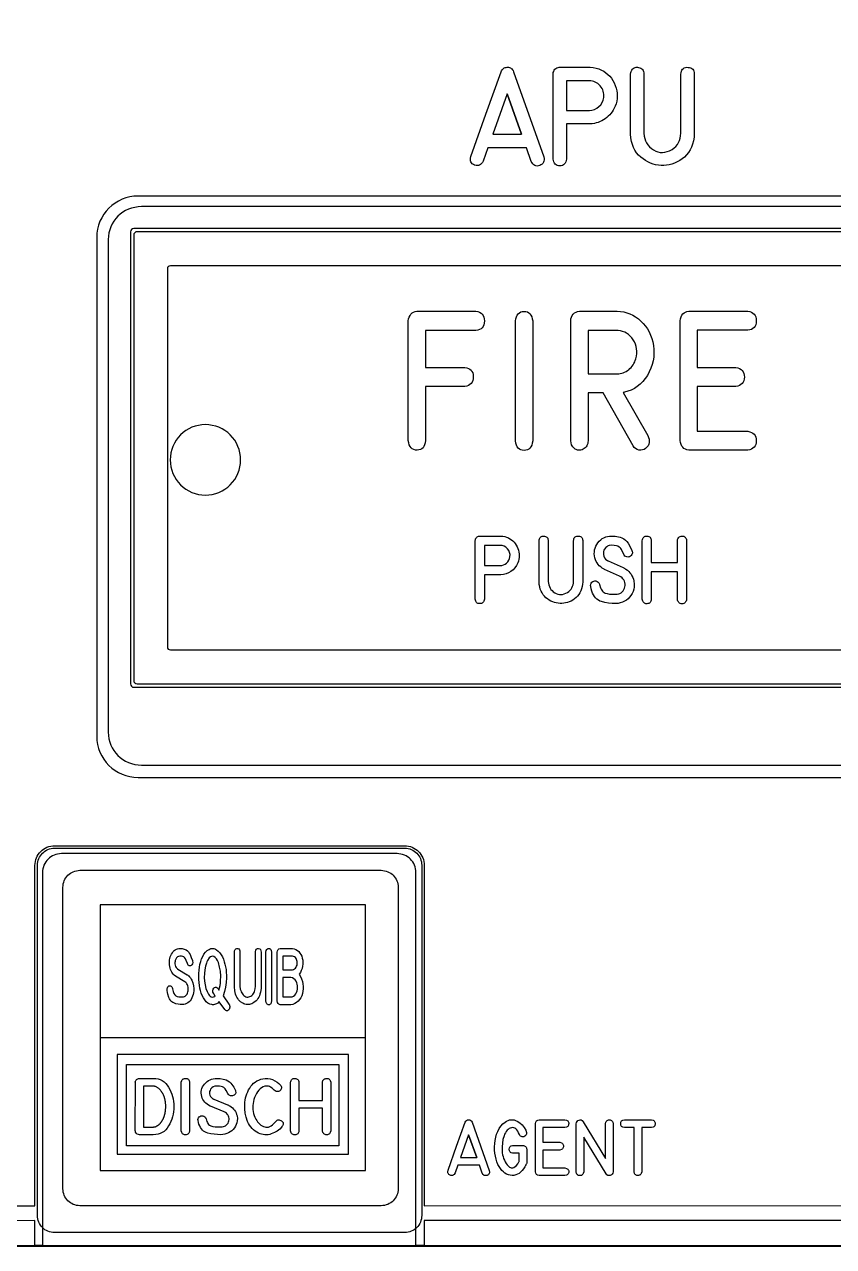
# Model space of a CAD drawing. Extents: x 361 to 684, y 82 to 686.
# Drawn here: x 490.2 to 539, y 574.2 to 647.8 of the extents above; entities that cross this region are included whole.
import ezdxf

# ---------------------------------------------------------------- set-up
doc = ezdxf.new("R2010")
doc.units = 0
for name, color, linetype in [('_BACKPANEL', 5, 'CONTINUOUS'), ('_ENGRAVING', 105, 'CONTINUOUS'), ('_LABELS', 30, 'CONTINUOUS'), ('_TOPLAYER', 1, 'CONTINUOUS')]:
    doc.layers.add(name, color=color, linetype=linetype)

msp = doc.modelspace()

# ---------------------------------------------------------------- linework, layer by layer
at = {"layer": '_BACKPANEL'}
for points in [[(683.837, 648.925), (683.837, 644.257), (683.837, 634.92), (683.837, 625.583), (683.837, 583.568), (683.837, 574.232), (361.5, 574.232), (361.5, 583.568), (361.5, 625.583), (361.5, 634.92), (361.5, 644.257), (361.5, 648.925)], [(498.837, 610.338), (498.852, 610.273), (498.891, 610.22), (498.95, 610.184), (499.021, 610.171), (548.154, 610.171), (548.225, 610.184), (548.284, 610.22), (548.323, 610.273), (548.337, 610.338), (548.337, 633.13), (548.323, 633.195), (548.284, 633.248), (548.225, 633.284), (548.154, 633.298), (499.021, 633.298), (498.95, 633.284), (498.891, 633.248), (498.852, 633.195), (498.837, 633.13)], [(492.04, 598.224), (513.135, 598.224), (513.241, 598.219), (513.343, 598.203), (513.441, 598.178), (513.536, 598.144), (513.626, 598.1), (513.71, 598.049), (513.789, 597.99), (513.862, 597.924), (513.928, 597.851), (513.988, 597.772), (514.039, 597.687), (514.082, 597.597), (514.116, 597.503), (514.142, 597.404), (514.157, 597.302), (514.162, 597.197), (514.162, 576.102), (514.157, 575.996), (514.142, 575.894), (514.116, 575.795), (514.082, 575.701), (514.039, 575.611), (513.988, 575.526), (513.928, 575.447), (513.862, 575.374), (513.789, 575.308), (513.71, 575.249), (513.626, 575.198), (513.536, 575.155), (513.441, 575.12), (513.343, 575.095), (513.241, 575.079), (513.135, 575.074), (492.04, 575.074), (491.934, 575.079), (491.832, 575.095), (491.734, 575.12), (491.639, 575.155), (491.549, 575.198), (491.465, 575.249), (491.386, 575.308), (491.313, 575.374), (491.246, 575.447), (491.187, 575.526), (491.136, 575.611), (491.093, 575.701), (491.059, 575.795), (491.033, 575.894), (491.018, 575.996), (491.012, 576.102), (491.012, 597.197), (491.018, 597.302), (491.033, 597.404), (491.059, 597.503), (491.093, 597.597), (491.136, 597.687), (491.187, 597.772), (491.246, 597.851), (491.313, 597.924), (491.386, 597.99), (491.465, 598.049), (491.549, 598.1), (491.639, 598.144), (491.734, 598.178), (491.832, 598.203), (491.934, 598.219)]]:
    msp.add_lwpolyline(points, close=True, dxfattribs=at)
at = {"layer": '_ENGRAVING'}
for points in [[(517.121, 639.887), (518.032, 642.442), (518.946, 644.997), (518.973, 645.058), (519.005, 645.112), (519.043, 645.158), (519.086, 645.195), (519.136, 645.224), (519.191, 645.245), (519.252, 645.258), (519.319, 645.263), (519.385, 645.26), (519.447, 645.248), (519.502, 645.227), (519.552, 645.198), (519.596, 645.16), (519.634, 645.114), (519.667, 645.06), (519.694, 644.997), (521.516, 639.873), (521.531, 639.775), (521.533, 639.687), (521.522, 639.607), (521.498, 639.537), (521.461, 639.475), (521.411, 639.423), (521.348, 639.379), (521.272, 639.345), (521.192, 639.323), (521.116, 639.316), (521.045, 639.324), (520.98, 639.347), (520.918, 639.385), (520.862, 639.438), (520.81, 639.506), (520.763, 639.589), (520.47, 640.418), (518.153, 640.418), (517.869, 639.609), (517.821, 639.525), (517.768, 639.457), (517.711, 639.404), (517.649, 639.367), (517.581, 639.344), (517.51, 639.338), (517.433, 639.346), (517.351, 639.37), (517.274, 639.406), (517.211, 639.449), (517.162, 639.502), (517.126, 639.562), (517.104, 639.631), (517.096, 639.708), (517.102, 639.794)], [(524.262, 645.263), (524.316, 645.263), (524.495, 645.243), (524.666, 645.208), (524.83, 645.159), (524.987, 645.095), (525.129, 645.019), (525.26, 644.932), (525.38, 644.833), (525.49, 644.723), (525.588, 644.602), (525.676, 644.47), (525.754, 644.326), (525.82, 644.171), (525.873, 644.01), (525.911, 643.851), (525.934, 643.693), (525.941, 643.535), (525.932, 643.379), (525.909, 643.223), (525.869, 643.069), (525.814, 642.916), (525.761, 642.798), (525.701, 642.687), (525.636, 642.582), (525.564, 642.484), (525.487, 642.393), (525.403, 642.308), (525.313, 642.23), (525.217, 642.158), (525.117, 642.093), (525.013, 642.036), (524.905, 641.987), (524.795, 641.945), (524.68, 641.91), (524.562, 641.883), (524.441, 641.864), (524.316, 641.852), (524.262, 641.849), (522.881, 641.849), (522.881, 639.736), (522.863, 639.641), (522.836, 639.558), (522.8, 639.487), (522.754, 639.43), (522.699, 639.385), (522.634, 639.353), (522.56, 639.334), (522.477, 639.328), (522.394, 639.334), (522.32, 639.353), (522.255, 639.385), (522.201, 639.43), (522.155, 639.487), (522.119, 639.558), (522.093, 639.641), (522.076, 639.736), (522.076, 644.857), (522.091, 644.942), (522.116, 645.018), (522.149, 645.083), (522.191, 645.139), (522.243, 645.184), (522.303, 645.22), (522.373, 645.247), (522.451, 645.263), (522.477, 645.263)], [(530.579, 641.284), (530.579, 641.226), (530.568, 641.052), (530.53, 640.838), (530.478, 640.638), (530.411, 640.453), (530.329, 640.282), (530.233, 640.125), (530.121, 639.984), (529.995, 639.856), (529.854, 639.744), (529.704, 639.645), (529.552, 639.561), (529.397, 639.491), (529.24, 639.434), (529.08, 639.392), (528.918, 639.364), (528.753, 639.35), (528.586, 639.35), (528.419, 639.363), (528.256, 639.391), (528.097, 639.433), (527.941, 639.488), (527.789, 639.558), (527.64, 639.641), (527.495, 639.738), (527.354, 639.85), (527.222, 639.974), (527.106, 640.113), (527.007, 640.265), (526.923, 640.43), (526.855, 640.609), (526.803, 640.801), (526.767, 641.007), (526.747, 641.226), (526.747, 641.284), (526.747, 644.857), (526.755, 644.94), (526.778, 645.014), (526.815, 645.084), (526.858, 645.143), (526.906, 645.19), (526.96, 645.226), (527.019, 645.251), (527.084, 645.263), (527.155, 645.265), (527.232, 645.255), (527.306, 645.234), (527.37, 645.206), (527.425, 645.169), (527.469, 645.123), (527.504, 645.07), (527.529, 645.007), (527.544, 644.937), (527.548, 644.857), (527.548, 641.284), (527.567, 641.123), (527.6, 640.972), (527.649, 640.831), (527.714, 640.702), (527.793, 640.582), (527.888, 640.473), (527.999, 640.375), (528.124, 640.287), (528.258, 640.215), (528.394, 640.165), (528.532, 640.136), (528.671, 640.129), (528.812, 640.144), (528.955, 640.18), (529.099, 640.237), (529.246, 640.316), (529.369, 640.402), (529.475, 640.499), (529.563, 640.607), (529.634, 640.728), (529.689, 640.857), (529.732, 640.993), (529.762, 641.135), (529.78, 641.284), (529.78, 644.857), (529.786, 644.936), (529.807, 645.019), (529.837, 645.09), (529.877, 645.148), (529.926, 645.194), (529.984, 645.228), (530.052, 645.25), (530.129, 645.26), (530.215, 645.257), (530.3, 645.244), (530.374, 645.219), (530.437, 645.185), (530.488, 645.14), (530.528, 645.085), (530.556, 645.019), (530.573, 644.944), (530.579, 644.857)], [(524.262, 644.446), (522.881, 644.446), (522.881, 642.669), (524.262, 642.669), (524.42, 642.683), (524.567, 642.724), (524.706, 642.793), (524.835, 642.89), (524.947, 643.007), (525.032, 643.137), (525.092, 643.282), (525.126, 643.44), (525.134, 643.539), (525.132, 643.634), (525.121, 643.727), (525.099, 643.816), (525.068, 643.902), (525.027, 643.986), (524.977, 644.066), (524.916, 644.143), (524.849, 644.214), (524.777, 644.276), (524.702, 644.328), (524.622, 644.37), (524.538, 644.403), (524.45, 644.427), (524.358, 644.441)], [(520.18, 641.232), (519.316, 643.666), (518.446, 641.232)], [(519.316, 643.666), (520.18, 641.232)], [(515.749, 578.825), (516.264, 580.27), (516.781, 581.715), (516.814, 581.78), (516.86, 581.827), (516.919, 581.856), (516.991, 581.866), (517.064, 581.857), (517.123, 581.829), (517.17, 581.781), (517.203, 581.715), (518.234, 578.817), (518.243, 578.712), (518.237, 578.667), (518.223, 578.627), (518.203, 578.592), (518.174, 578.563), (518.139, 578.538), (518.096, 578.519), (518.05, 578.506), (518.008, 578.502), (517.968, 578.507), (517.931, 578.52), (517.896, 578.541), (517.864, 578.571), (517.808, 578.657), (517.642, 579.125), (516.332, 579.125), (516.171, 578.668), (516.115, 578.582), (516.082, 578.552), (516.047, 578.531), (516.009, 578.519), (515.968, 578.515), (515.925, 578.519), (515.879, 578.533), (515.835, 578.553), (515.8, 578.578), (515.772, 578.607), (515.751, 578.642), (515.739, 578.681), (515.734, 578.724)], [(519.65, 579.861), (519.636, 579.863), (519.55, 579.886), (519.516, 579.906), (519.489, 579.932), (519.467, 579.963), (519.452, 580), (519.44, 580.091), (519.452, 580.181), (519.467, 580.218), (519.489, 580.249), (519.516, 580.275), (519.55, 580.295), (519.636, 580.318), (519.65, 580.322), (519.665, 580.322), (520.258, 580.322), (520.303, 580.318), (520.345, 580.305), (520.383, 580.284), (520.418, 580.254), (520.447, 580.218), (520.468, 580.179), (520.48, 580.137), (520.485, 580.091), (520.485, 579.26), (520.465, 579.217), (520.454, 579.191), (520.443, 579.166), (520.43, 579.142), (520.417, 579.117), (520.406, 579.093), (520.393, 579.068), (520.378, 579.043), (520.298, 578.917), (520.213, 578.808), (520.123, 578.716), (520.029, 578.641), (519.93, 578.583), (519.826, 578.543), (519.717, 578.52), (519.604, 578.515), (519.49, 578.526), (519.381, 578.553), (519.277, 578.596), (519.178, 578.654), (519.083, 578.729), (518.992, 578.82), (518.907, 578.926), (518.826, 579.048), (518.756, 579.18), (518.695, 579.327), (518.645, 579.49), (518.604, 579.669), (518.574, 579.856), (518.557, 580.046), (518.552, 580.237), (518.56, 580.431), (518.582, 580.623), (518.619, 580.811), (518.671, 580.993), (518.738, 581.172), (518.821, 581.338), (518.923, 581.487), (519.044, 581.617), (519.182, 581.73), (519.275, 581.786), (519.366, 581.829), (519.457, 581.858), (519.547, 581.872), (519.637, 581.873), (519.726, 581.859), (519.815, 581.831), (519.903, 581.789), (520.067, 581.682), (520.209, 581.554), (520.329, 581.407), (520.427, 581.24), (520.44, 581.213), (520.449, 581.19), (520.462, 581.166), (520.48, 581.092), (520.479, 581.024), (520.459, 580.965), (520.42, 580.912), (520.373, 580.872), (520.323, 580.848), (520.271, 580.838), (520.218, 580.842), (520.166, 580.859), (520.121, 580.887), (520.082, 580.925), (520.049, 580.974), (520, 581.084), (519.948, 581.178), (519.893, 581.255), (519.834, 581.315), (519.771, 581.359), (519.706, 581.386), (519.637, 581.395), (519.564, 581.389), (519.492, 581.368), (519.425, 581.335), (519.363, 581.291), (519.305, 581.235), (519.252, 581.167), (519.203, 581.088), (519.159, 580.996), (519.12, 580.894), (519.058, 580.68), (519.019, 580.458), (519.001, 580.229), (519.006, 579.992), (519.017, 579.873), (519.036, 579.758), (519.063, 579.647), (519.098, 579.54), (519.14, 579.437), (519.191, 579.337), (519.249, 579.242), (519.314, 579.15), (519.41, 579.046), (519.459, 579.01), (519.507, 578.984), (519.556, 578.97), (519.605, 578.966), (519.654, 578.972), (519.703, 578.989), (519.797, 579.044), (519.88, 579.118), (519.953, 579.212), (520.015, 579.325), (520.033, 579.361), (520.033, 579.861)], [(522.793, 581.408), (521.46, 581.408), (521.46, 580.512), (522.476, 580.512), (522.576, 580.484), (522.615, 580.463), (522.647, 580.436), (522.672, 580.405), (522.69, 580.368), (522.7, 580.326), (522.704, 580.278), (522.7, 580.231), (522.689, 580.189), (522.672, 580.152), (522.647, 580.121), (522.615, 580.094), (522.576, 580.073), (522.476, 580.046), (521.46, 580.046), (521.46, 578.97), (522.793, 578.97), (522.892, 578.942), (522.931, 578.921), (522.963, 578.895), (522.988, 578.863), (523.006, 578.827), (523.016, 578.785), (523.02, 578.739), (523.016, 578.692), (523.006, 578.65), (522.988, 578.614), (522.963, 578.583), (522.931, 578.557), (522.892, 578.536), (522.793, 578.509), (521.237, 578.509), (521.147, 578.534), (521.111, 578.554), (521.079, 578.58), (521.054, 578.612), (521.033, 578.65), (521.009, 578.742), (521.009, 581.636), (521.034, 581.732), (521.055, 581.77), (521.081, 581.802), (521.112, 581.827), (521.149, 581.846), (521.237, 581.866), (522.793, 581.866), (522.892, 581.844), (522.931, 581.825), (522.963, 581.799), (522.988, 581.767), (523.005, 581.729), (523.016, 581.685), (523.019, 581.635), (523.015, 581.585), (523.005, 581.542), (522.987, 581.504), (522.962, 581.472), (522.93, 581.447), (522.892, 581.428)], [(525.687, 578.735), (525.677, 578.657), (525.646, 578.595), (525.595, 578.548), (525.524, 578.517), (525.447, 578.505), (525.379, 578.518), (525.32, 578.554), (525.27, 578.614), (523.92, 580.822), (523.92, 578.735), (523.893, 578.635), (523.871, 578.595), (523.845, 578.563), (523.815, 578.538), (523.779, 578.52), (523.738, 578.509), (523.693, 578.506), (523.647, 578.509), (523.606, 578.52), (523.571, 578.538), (523.54, 578.563), (523.514, 578.595), (523.493, 578.635), (523.467, 578.735), (523.467, 581.63), (523.486, 581.708), (523.522, 581.771), (523.572, 581.82), (523.638, 581.854), (523.708, 581.868), (523.773, 581.856), (523.831, 581.817), (523.883, 581.753), (525.233, 579.542), (525.233, 581.63), (525.259, 581.732), (525.281, 581.772), (525.307, 581.805), (525.339, 581.83), (525.376, 581.848), (525.419, 581.858), (525.467, 581.862), (525.515, 581.857), (525.557, 581.846), (525.594, 581.828), (525.624, 581.802), (525.648, 581.77), (525.667, 581.73), (525.687, 581.63)], [(526.963, 578.739), (526.963, 581.403), (526.373, 581.403), (526.275, 581.425), (526.236, 581.444), (526.205, 581.47), (526.18, 581.502), (526.163, 581.54), (526.152, 581.584), (526.149, 581.634), (526.153, 581.684), (526.163, 581.728), (526.181, 581.766), (526.205, 581.798), (526.237, 581.824), (526.275, 581.844), (526.373, 581.866), (528.005, 581.866), (528.102, 581.844), (528.14, 581.825), (528.172, 581.799), (528.196, 581.767), (528.213, 581.728), (528.224, 581.684), (528.228, 581.634), (528.224, 581.583), (528.214, 581.539), (528.197, 581.501), (528.172, 581.469), (528.141, 581.444), (528.103, 581.424), (528.005, 581.403), (527.417, 581.403), (527.417, 578.739), (527.388, 578.637), (527.366, 578.597), (527.339, 578.565), (527.307, 578.54), (527.269, 578.522), (527.227, 578.512), (527.179, 578.509), (527.132, 578.513), (527.091, 578.525), (527.055, 578.543), (527.025, 578.568), (527.001, 578.6), (526.983, 578.639)], [(517.478, 579.586), (516.99, 580.963), (516.498, 579.586)], [(516.99, 580.963), (517.478, 579.586)]]:
    msp.add_lwpolyline(points, close=True, dxfattribs=at)
for points in [[(550.592, 637.504), (497.083, 637.504), (496.827, 637.491), (496.579, 637.453), (496.339, 637.392), (496.109, 637.309), (495.891, 637.204), (495.685, 637.08), (495.492, 636.937), (495.314, 636.776), (495.153, 636.6), (495.009, 636.409), (494.884, 636.204), (494.779, 635.987), (494.695, 635.759), (494.633, 635.521), (494.595, 635.274), (494.582, 635.02), (494.582, 604.968), (494.595, 604.714), (494.633, 604.467), (494.695, 604.229), (494.779, 604.001), (494.884, 603.784), (495.009, 603.579), (495.153, 603.388), (495.314, 603.212), (495.492, 603.051), (495.685, 602.908), (495.891, 602.784), (496.109, 602.679), (496.339, 602.596), (496.579, 602.535), (496.827, 602.497), (497.083, 602.484), (550.592, 602.484)], [(550.274, 636.867), (497.274, 636.867), (497.069, 636.856), (496.871, 636.826), (496.679, 636.778), (496.495, 636.712), (496.321, 636.628), (496.156, 636.53), (496.002, 636.416), (495.86, 636.289), (495.731, 636.149), (495.616, 635.997), (495.515, 635.834), (495.431, 635.662), (495.364, 635.481), (495.315, 635.292), (495.284, 635.096), (495.274, 634.894), (495.274, 605.206), (495.284, 605.005), (495.315, 604.809), (495.364, 604.62), (495.431, 604.439), (495.515, 604.266), (495.616, 604.104), (495.731, 603.952), (495.86, 603.812), (496.002, 603.684), (496.156, 603.571), (496.321, 603.472), (496.495, 603.389), (496.679, 603.323), (496.871, 603.274), (497.069, 603.244), (497.274, 603.234), (550.274, 603.234)], [(367.858, 576.687), (490.859, 576.693), (490.859, 597.187), (490.865, 597.309), (490.883, 597.427), (490.913, 597.542), (490.952, 597.651), (491.002, 597.755), (491.062, 597.853), (491.13, 597.945), (491.207, 598.029), (491.292, 598.106), (491.383, 598.175), (491.481, 598.234), (491.585, 598.284), (491.695, 598.324), (491.809, 598.353), (491.928, 598.371), (492.05, 598.377), (513.125, 598.377), (513.247, 598.371), (513.366, 598.353), (513.48, 598.324), (513.589, 598.284), (513.694, 598.234), (513.792, 598.175), (513.883, 598.106), (513.968, 598.029), (514.045, 597.945), (514.113, 597.853), (514.172, 597.755), (514.222, 597.651), (514.262, 597.542), (514.292, 597.427), (514.31, 597.309), (514.316, 597.187), (514.316, 576.694), (678.317, 576.702)], [(678.317, 575.801), (514.316, 575.793), (514.316, 574.3), (513.816, 574.3), (513.816, 596.757), (513.81, 596.874), (513.793, 596.988), (513.765, 597.097), (513.726, 597.202), (513.678, 597.302), (513.621, 597.397), (513.556, 597.484), (513.482, 597.565), (513.401, 597.639), (513.313, 597.705), (513.219, 597.762), (513.119, 597.81), (513.014, 597.848), (512.904, 597.876), (512.791, 597.893), (512.674, 597.899), (492.458, 597.899), (492.341, 597.893), (492.227, 597.876), (492.117, 597.848), (492.012, 597.81), (491.913, 597.762), (491.818, 597.705), (491.731, 597.639), (491.65, 597.565), (491.576, 597.484), (491.51, 597.397), (491.453, 597.302), (491.405, 597.202), (491.367, 597.097), (491.339, 596.988), (491.322, 596.874), (491.316, 596.757), (491.316, 574.3)], [(491.316, 574.3), (490.859, 574.3), (490.859, 575.792), (367.86, 575.786)]]:
    msp.add_lwpolyline(points, dxfattribs=at)
at = {"layer": '_LABELS'}
for points in [[(496.812, 608.329, 0.414214), (497.012, 608.129), (550.162, 608.129, 0.414214), (550.362, 608.329), (550.362, 635.159, 0.414214), (550.162, 635.359), (497.012, 635.359, 0.414214), (496.812, 635.159)], [(501.131, 623.737, 0.414214), (499.01, 621.616, 0.414214), (501.131, 619.494, 0.414214), (503.252, 621.616, 0.414214)]]:
    msp.add_lwpolyline(points, format="xyb", close=True, dxfattribs=at)
for points in [[(513.353, 622.774), (513.353, 629.983), (513.375, 630.11), (513.41, 630.221), (513.457, 630.317), (513.516, 630.397), (513.587, 630.462), (513.671, 630.511), (513.766, 630.545), (513.874, 630.563), (517.428, 630.563), (517.548, 630.544), (517.651, 630.51), (517.739, 630.46), (517.811, 630.396), (517.867, 630.316), (517.907, 630.221), (517.931, 630.11), (517.939, 629.985), (517.93, 629.859), (517.906, 629.749), (517.866, 629.654), (517.809, 629.575), (517.736, 629.512), (517.647, 629.464), (517.542, 629.431), (517.421, 629.414), (514.384, 629.414), (514.384, 627.179), (516.753, 627.179), (516.871, 627.161), (516.975, 627.129), (517.062, 627.082), (517.134, 627.021), (517.191, 626.944), (517.232, 626.853), (517.257, 626.748), (517.267, 626.627), (517.26, 626.506), (517.237, 626.398), (517.198, 626.304), (517.142, 626.223), (517.069, 626.155), (516.98, 626.1), (516.875, 626.059), (516.753, 626.031), (514.384, 626.031), (514.384, 622.774), (514.368, 622.641), (514.339, 622.526), (514.297, 622.429), (514.242, 622.349), (514.173, 622.286), (514.091, 622.24), (513.995, 622.212), (513.887, 622.201), (513.778, 622.209), (513.681, 622.234), (513.596, 622.278), (513.523, 622.34), (513.462, 622.421), (513.413, 622.52), (513.377, 622.638)], [(520.852, 622.757), (520.826, 622.622), (520.789, 622.505), (520.74, 622.406), (520.68, 622.326), (520.609, 622.263), (520.527, 622.218), (520.433, 622.192), (520.328, 622.183), (520.223, 622.192), (520.13, 622.22), (520.048, 622.265), (519.977, 622.328), (519.918, 622.408), (519.87, 622.507), (519.834, 622.623), (519.809, 622.757), (519.809, 629.983), (519.834, 630.118), (519.87, 630.235), (519.918, 630.334), (519.977, 630.415), (520.048, 630.478), (520.13, 630.524), (520.223, 630.551), (520.328, 630.561), (520.433, 630.552), (520.527, 630.525), (520.609, 630.48), (520.68, 630.417), (520.74, 630.336), (520.789, 630.236), (520.826, 630.118), (520.852, 629.983)], [(527.783, 623.08), (527.832, 622.967), (527.863, 622.858), (527.875, 622.754), (527.868, 622.655), (527.842, 622.56), (527.797, 622.47), (527.733, 622.385), (527.651, 622.304), (527.559, 622.246), (527.461, 622.211), (527.357, 622.199), (527.245, 622.21), (527.138, 622.242), (527.046, 622.295), (526.97, 622.369), (526.909, 622.463), (525.099, 625.647), (524.181, 625.647), (524.181, 622.769), (524.177, 622.684), (524.163, 622.604), (524.14, 622.531), (524.109, 622.464), (524.068, 622.402), (524.018, 622.348), (523.959, 622.299), (523.891, 622.257), (523.819, 622.223), (523.748, 622.201), (523.679, 622.191), (523.61, 622.193), (523.543, 622.206), (523.477, 622.231), (523.412, 622.268), (523.348, 622.316), (523.259, 622.407), (523.196, 622.513), (523.158, 622.634), (523.146, 622.769), (523.146, 629.991), (523.155, 630.105), (523.183, 630.21), (523.229, 630.307), (523.294, 630.395), (523.373, 630.469), (523.46, 630.521), (523.556, 630.552), (523.66, 630.563), (525.94, 630.563), (526.142, 630.554), (526.338, 630.526), (526.526, 630.481), (526.708, 630.417), (526.883, 630.335), (527.052, 630.235), (527.213, 630.117), (527.368, 629.98), (527.512, 629.83), (527.642, 629.67), (527.758, 629.5), (527.859, 629.32), (527.946, 629.13), (528.019, 628.931), (528.077, 628.722), (528.121, 628.503), (528.149, 628.265), (528.156, 628.031), (528.142, 627.8), (528.107, 627.574), (528.05, 627.351), (527.973, 627.133), (527.875, 626.918), (527.756, 626.707), (527.62, 626.508), (527.475, 626.33), (527.318, 626.172), (527.151, 626.035), (526.973, 625.919), (526.785, 625.822), (526.586, 625.747), (526.377, 625.691), (526.307, 625.679)], [(533.805, 629.423), (530.761, 629.423), (530.761, 627.187), (533.081, 627.187), (533.204, 627.159), (533.309, 627.119), (533.399, 627.065), (533.472, 626.999), (533.529, 626.919), (533.569, 626.827), (533.593, 626.723), (533.601, 626.605), (533.592, 626.487), (533.568, 626.383), (533.527, 626.291), (533.47, 626.212), (533.397, 626.146), (533.308, 626.093), (533.203, 626.054), (533.081, 626.027), (530.761, 626.027), (530.761, 623.342), (533.805, 623.342), (533.926, 623.314), (534.031, 623.273), (534.12, 623.22), (534.193, 623.155), (534.25, 623.076), (534.29, 622.985), (534.314, 622.882), (534.322, 622.765), (534.314, 622.649), (534.29, 622.546), (534.25, 622.455), (534.193, 622.377), (534.12, 622.312), (534.031, 622.26), (533.926, 622.22), (533.805, 622.193), (530.251, 622.193), (530.142, 622.217), (530.046, 622.254), (529.962, 622.306), (529.891, 622.371), (529.832, 622.451), (529.785, 622.544), (529.751, 622.652), (529.729, 622.774), (529.729, 629.991), (529.753, 630.118), (529.788, 630.229), (529.835, 630.324), (529.894, 630.403), (529.965, 630.467), (530.049, 630.515), (530.144, 630.547), (530.251, 630.563), (533.805, 630.563), (533.926, 630.544), (534.031, 630.51), (534.12, 630.461), (534.193, 630.397), (534.249, 630.317), (534.289, 630.223), (534.313, 630.113), (534.321, 629.989), (534.312, 629.864), (534.288, 629.755), (534.247, 629.661), (534.191, 629.583), (534.118, 629.519), (534.03, 629.472), (533.925, 629.44)], [(525.94, 626.795), (526.033, 626.799), (526.124, 626.811), (526.213, 626.831), (526.3, 626.858), (526.386, 626.894), (526.47, 626.937), (526.552, 626.989), (526.632, 627.048), (526.708, 627.114), (526.778, 627.185), (526.841, 627.26), (526.898, 627.34), (526.948, 627.426), (526.992, 627.516), (527.029, 627.611), (527.06, 627.71), (527.095, 627.866), (527.115, 628.017), (527.118, 628.165), (527.107, 628.31), (527.079, 628.45), (527.036, 628.587), (526.977, 628.719), (526.902, 628.848), (526.815, 628.969), (526.721, 629.074), (526.619, 629.166), (526.509, 629.243), (526.391, 629.306), (526.266, 629.355), (526.132, 629.39), (525.991, 629.41), (524.181, 629.41), (524.181, 626.795)], [(518.885, 617.029), (518.922, 617.029), (519.045, 617.015), (519.162, 616.991), (519.275, 616.958), (519.383, 616.914), (519.48, 616.862), (519.57, 616.802), (519.652, 616.734), (519.728, 616.659), (519.795, 616.575), (519.856, 616.484), (519.909, 616.386), (519.954, 616.279), (519.991, 616.169), (520.017, 616.06), (520.033, 615.951), (520.037, 615.843), (520.032, 615.736), (520.015, 615.629), (519.988, 615.523), (519.951, 615.418), (519.873, 615.261), (519.779, 615.122), (519.668, 615.001), (519.541, 614.897), (519.4, 614.814), (519.25, 614.751), (519.091, 614.709), (518.922, 614.688), (518.885, 614.686), (517.937, 614.686), (517.937, 613.235), (517.925, 613.17), (517.906, 613.113), (517.881, 613.064), (517.85, 613.025), (517.812, 612.994), (517.768, 612.972), (517.717, 612.959), (517.66, 612.955), (517.602, 612.959), (517.552, 612.972), (517.507, 612.994), (517.47, 613.025), (517.439, 613.064), (517.414, 613.113), (517.396, 613.17), (517.384, 613.235), (517.384, 616.751), (517.395, 616.809), (517.411, 616.861), (517.434, 616.905), (517.463, 616.944), (517.499, 616.975), (517.54, 617), (517.588, 617.018), (517.642, 617.029), (517.66, 617.029)], [(523.862, 614.298), (523.862, 614.258), (523.854, 614.139), (523.829, 613.991), (523.793, 613.854), (523.747, 613.727), (523.691, 613.61), (523.625, 613.502), (523.548, 613.405), (523.462, 613.318), (523.365, 613.24), (523.262, 613.173), (523.157, 613.115), (523.051, 613.067), (522.943, 613.028), (522.834, 612.999), (522.722, 612.98), (522.609, 612.97), (522.494, 612.97), (522.38, 612.979), (522.268, 612.998), (522.159, 613.027), (522.052, 613.065), (521.947, 613.113), (521.845, 613.17), (521.746, 613.237), (521.648, 613.313), (521.558, 613.399), (521.479, 613.494), (521.41, 613.598), (521.353, 613.711), (521.306, 613.834), (521.27, 613.966), (521.246, 614.107), (521.232, 614.258), (521.232, 614.298), (521.232, 616.751), (521.237, 616.807), (521.253, 616.858), (521.308, 616.947), (521.341, 616.979), (521.378, 617.004), (521.419, 617.02), (521.463, 617.029), (521.512, 617.03), (521.565, 617.023), (521.616, 617.009), (521.66, 616.99), (521.697, 616.964), (521.728, 616.933), (521.751, 616.896), (521.768, 616.853), (521.782, 616.751), (521.782, 614.298), (521.795, 614.187), (521.818, 614.083), (521.851, 613.987), (521.896, 613.898), (521.95, 613.816), (522.015, 613.741), (522.091, 613.674), (522.177, 613.613), (522.269, 613.564), (522.363, 613.53), (522.457, 613.51), (522.553, 613.505), (522.649, 613.515), (522.747, 613.539), (522.847, 613.579), (522.947, 613.633), (523.032, 613.692), (523.104, 613.759), (523.165, 613.833), (523.213, 613.916), (523.252, 614.004), (523.281, 614.098), (523.302, 614.195), (523.314, 614.298), (523.314, 616.751), (523.318, 616.804), (523.332, 616.861), (523.353, 616.91), (523.38, 616.95), (523.414, 616.982), (523.454, 617.005), (523.5, 617.02), (523.553, 617.027), (523.613, 617.025), (523.671, 617.016), (523.722, 616.999), (523.765, 616.975), (523.8, 616.945), (523.827, 616.907), (523.847, 616.862), (523.858, 616.81), (523.862, 616.751)], [(526.302, 615.123), (526.333, 615.109), (526.368, 615.091), (526.399, 615.074), (526.429, 615.055), (526.462, 615.036), (526.554, 614.968), (526.636, 614.894), (526.71, 614.814), (526.774, 614.727), (526.829, 614.635), (526.875, 614.536), (526.912, 614.431), (526.94, 614.32), (526.961, 614.138), (526.955, 613.952), (526.932, 613.819), (526.893, 613.691), (526.839, 613.569), (526.769, 613.451), (526.686, 613.343), (526.594, 613.248), (526.492, 613.165), (526.38, 613.096), (526.253, 613.037), (526.123, 612.995), (525.992, 612.969), (525.859, 612.961), (525.635, 612.968), (525.416, 612.99), (525.203, 613.027), (524.994, 613.079), (524.895, 613.115), (524.803, 613.163), (524.718, 613.224), (524.641, 613.297), (524.572, 613.382), (524.509, 613.48), (524.454, 613.59), (524.407, 613.713), (524.372, 613.848), (524.344, 613.987), (524.338, 614.057), (524.347, 614.122), (524.372, 614.183), (524.414, 614.24), (524.466, 614.286), (524.524, 614.316), (524.588, 614.328), (524.658, 614.324), (524.73, 614.299), (524.789, 614.259), (524.837, 614.202), (524.873, 614.129), (524.879, 614.111), (524.935, 613.917), (524.969, 613.836), (525.008, 613.766), (525.051, 613.707), (525.098, 613.659), (525.15, 613.622), (525.206, 613.595), (525.334, 613.559), (525.485, 613.535), (525.658, 613.522), (525.855, 613.52), (525.947, 613.526), (526.031, 613.543), (526.108, 613.571), (526.177, 613.611), (526.239, 613.663), (526.293, 613.726), (526.34, 613.8), (526.38, 613.886), (526.404, 613.968), (526.416, 614.052), (526.414, 614.138), (526.399, 614.225), (526.372, 614.309), (526.335, 614.386), (526.288, 614.456), (526.229, 614.519), (526.164, 614.567), (526.081, 614.612), (525.178, 615.016), (525.148, 615.032), (525.043, 615.095), (524.948, 615.164), (524.863, 615.239), (524.789, 615.321), (524.726, 615.409), (524.673, 615.503), (524.63, 615.603), (524.598, 615.71), (524.572, 615.836), (524.56, 615.958), (524.562, 616.077), (524.578, 616.193), (524.608, 616.306), (524.652, 616.415), (524.709, 616.521), (524.78, 616.624), (524.862, 616.719), (524.949, 616.801), (525.043, 616.871), (525.143, 616.928), (525.249, 616.972), (525.361, 617.004), (525.479, 617.023), (525.603, 617.029), (525.818, 617.023), (526.021, 616.984), (526.119, 616.959), (526.218, 616.92), (526.333, 616.856), (526.435, 616.78), (526.522, 616.694), (526.594, 616.597), (526.719, 616.384), (526.83, 616.154), (526.848, 616.102), (526.855, 616.054), (526.854, 616.009), (526.845, 615.966), (526.828, 615.925), (526.78, 615.849), (526.739, 615.814), (526.687, 615.783), (526.632, 615.766), (526.575, 615.761), (526.516, 615.77), (526.459, 615.79), (526.409, 615.824), (526.367, 615.87), (526.331, 615.929), (526.223, 616.165), (526.191, 616.222), (526.153, 616.275), (526.11, 616.322), (526.062, 616.365), (525.979, 616.411), (525.89, 616.444), (525.763, 616.466), (525.583, 616.472), (525.46, 616.456), (525.405, 616.438), (525.353, 616.412), (525.305, 616.38), (525.26, 616.341), (525.183, 616.241), (525.144, 616.167), (525.119, 616.088), (525.109, 616.004), (525.113, 615.917), (525.136, 615.813), (525.178, 615.721), (525.238, 615.642), (525.316, 615.575), (525.334, 615.562), (525.355, 615.549), (525.377, 615.539), (525.4, 615.529)], [(527.445, 613.229), (527.445, 616.747), (527.458, 616.814), (527.478, 616.872), (527.504, 616.921), (527.537, 616.96), (527.576, 616.991), (527.621, 617.012), (527.672, 617.025), (527.73, 617.028), (527.787, 617.023), (527.838, 617.009), (527.882, 616.986), (527.918, 616.955), (527.948, 616.916), (527.971, 616.868), (527.987, 616.812), (527.995, 616.747), (527.995, 615.432), (529.566, 615.432), (529.566, 616.747), (529.58, 616.812), (529.599, 616.869), (529.624, 616.918), (529.656, 616.957), (529.693, 616.988), (529.737, 617.01), (529.787, 617.024), (529.842, 617.028), (529.898, 617.024), (529.948, 617.011), (529.992, 616.989), (530.029, 616.958), (530.061, 616.919), (530.087, 616.87), (530.107, 616.813), (530.12, 616.747), (530.12, 613.229), (530.107, 613.164), (530.087, 613.107), (530.061, 613.059), (530.029, 613.019), (529.992, 612.989), (529.948, 612.967), (529.898, 612.954), (529.842, 612.95), (529.787, 612.954), (529.737, 612.968), (529.693, 612.99), (529.656, 613.02), (529.624, 613.059), (529.599, 613.107), (529.58, 613.164), (529.566, 613.229), (529.566, 614.867), (527.995, 614.867), (527.995, 613.229), (527.987, 613.165), (527.971, 613.109), (527.948, 613.061), (527.918, 613.022), (527.882, 612.992), (527.838, 612.97), (527.787, 612.956), (527.73, 612.951), (527.672, 612.954), (527.621, 612.967), (527.576, 612.988), (527.537, 613.018), (527.504, 613.058), (527.478, 613.106), (527.458, 613.163)], [(518.885, 616.468), (517.937, 616.468), (517.937, 615.249), (518.885, 615.249), (518.993, 615.258), (519.095, 615.286), (519.19, 615.334), (519.278, 615.4), (519.355, 615.48), (519.414, 615.57), (519.455, 615.669), (519.478, 615.778), (519.482, 615.911), (519.46, 616.036), (519.41, 616.152), (519.334, 616.26), (519.238, 616.351), (519.132, 616.416), (519.014, 616.455)], [(510.781, 578.821), (510.781, 594.823), (494.781, 594.823), (494.781, 578.821)], [(500.026, 590.603), (500.045, 590.591), (500.066, 590.576), (500.086, 590.562), (500.104, 590.546), (500.124, 590.53), (500.18, 590.474), (500.231, 590.412), (500.276, 590.345), (500.316, 590.273), (500.378, 590.114), (500.417, 589.934), (500.43, 589.783), (500.427, 589.628), (500.412, 589.517), (500.388, 589.411), (500.355, 589.309), (500.312, 589.211), (500.262, 589.121), (500.205, 589.042), (500.142, 588.973), (500.074, 588.916), (499.996, 588.866), (499.917, 588.831), (499.836, 588.81), (499.754, 588.803), (499.617, 588.809), (499.483, 588.828), (499.352, 588.859), (499.224, 588.902), (499.163, 588.931), (499.107, 588.972), (499.055, 589.022), (499.008, 589.083), (498.965, 589.154), (498.927, 589.235), (498.864, 589.429), (498.843, 589.542), (498.826, 589.658), (498.822, 589.715), (498.828, 589.77), (498.843, 589.821), (498.868, 589.868), (498.9, 589.906), (498.936, 589.931), (498.975, 589.941), (499.018, 589.937), (499.062, 589.917), (499.099, 589.884), (499.128, 589.836), (499.15, 589.775), (499.154, 589.76), (499.188, 589.599), (499.232, 589.473), (499.288, 589.384), (499.32, 589.353), (499.354, 589.331), (499.433, 589.301), (499.525, 589.281), (499.631, 589.27), (499.752, 589.268), (499.808, 589.273), (499.86, 589.287), (499.907, 589.311), (499.95, 589.345), (499.987, 589.387), (500.021, 589.44), (500.049, 589.502), (500.074, 589.573), (500.089, 589.642), (500.096, 589.712), (500.095, 589.783), (500.086, 589.855), (500.069, 589.926), (500.046, 589.99), (500.017, 590.048), (499.982, 590.1), (499.941, 590.14), (499.891, 590.177), (499.337, 590.514), (499.319, 590.527), (499.254, 590.579), (499.196, 590.637), (499.144, 590.699), (499.099, 590.767), (499.06, 590.84), (499.027, 590.919), (499.001, 591.003), (498.981, 591.091), (498.966, 591.196), (498.958, 591.298), (498.96, 591.397), (498.969, 591.494), (498.988, 591.587), (499.014, 591.678), (499.05, 591.767), (499.093, 591.852), (499.143, 591.931), (499.197, 592), (499.254, 592.058), (499.315, 592.105), (499.38, 592.142), (499.449, 592.168), (499.521, 592.184), (499.597, 592.189), (499.729, 592.184), (499.854, 592.152), (499.914, 592.131), (499.974, 592.098), (500.045, 592.045), (500.107, 591.982), (500.161, 591.911), (500.205, 591.83), (500.281, 591.652), (500.35, 591.461), (500.361, 591.418), (500.364, 591.34), (500.349, 591.27), (500.319, 591.207), (500.294, 591.178), (500.262, 591.152), (500.229, 591.138), (500.194, 591.134), (500.157, 591.141), (500.122, 591.158), (500.092, 591.186), (500.066, 591.224), (500.044, 591.274), (499.977, 591.47), (499.935, 591.561), (499.879, 591.636), (499.828, 591.675), (499.773, 591.702), (499.696, 591.721), (499.586, 591.726), (499.51, 591.712), (499.444, 591.676), (499.387, 591.616), (499.34, 591.534), (499.316, 591.471), (499.301, 591.406), (499.295, 591.336), (499.297, 591.264), (499.311, 591.177), (499.337, 591.101), (499.373, 591.035), (499.422, 590.979), (499.432, 590.968), (499.446, 590.957), (499.459, 590.949), (499.473, 590.941)], [(502.403, 590.418), (502.386, 590.128), (502.345, 589.852), (502.279, 589.588), (502.19, 589.336), (502.549, 588.831), (502.573, 588.79), (502.59, 588.746), (502.598, 588.697), (502.597, 588.644), (502.589, 588.592), (502.574, 588.546), (502.551, 588.506), (502.521, 588.472), (502.464, 588.434), (502.41, 588.427), (502.358, 588.45), (502.308, 588.503), (501.965, 588.982), (501.956, 588.973), (501.948, 588.965), (501.878, 588.901), (501.803, 588.853), (501.744, 588.827), (501.684, 588.809), (501.625, 588.8), (501.565, 588.8), (501.524, 588.805), (501.398, 588.841), (501.285, 588.9), (501.183, 588.982), (501.093, 589.087), (501.013, 589.21), (500.944, 589.344), (500.884, 589.491), (500.833, 589.651), (500.796, 589.802), (500.767, 589.963), (500.745, 590.135), (500.732, 590.317), (500.727, 590.504), (500.731, 590.688), (500.746, 590.871), (500.769, 591.051), (500.803, 591.226), (500.847, 591.393), (500.902, 591.553), (500.967, 591.704), (501.043, 591.841), (501.132, 591.959), (501.234, 592.056), (501.348, 592.133), (501.407, 592.161), (501.465, 592.18), (501.523, 592.191), (501.58, 592.192), (501.636, 592.185), (501.692, 592.168), (501.747, 592.143), (501.802, 592.108), (501.905, 592.023), (501.997, 591.922), (502.079, 591.807), (502.15, 591.676), (502.212, 591.533), (502.265, 591.385), (502.309, 591.231), (502.344, 591.072), (502.371, 590.91), (502.39, 590.747), (502.4, 590.583)], [(504.487, 589.916), (504.487, 589.883), (504.482, 589.783), (504.444, 589.547), (504.416, 589.441), (504.382, 589.343), (504.341, 589.254), (504.294, 589.173), (504.241, 589.1), (504.182, 589.036), (504.055, 588.931), (503.989, 588.891), (503.923, 588.859), (503.856, 588.835), (503.788, 588.819), (503.719, 588.811), (503.648, 588.811), (503.578, 588.818), (503.509, 588.834), (503.442, 588.858), (503.377, 588.89), (503.25, 588.977), (503.13, 589.096), (503.074, 589.168), (503.025, 589.247), (502.983, 589.333), (502.948, 589.428), (502.92, 589.53), (502.898, 589.64), (502.874, 589.883), (502.874, 589.916), (502.874, 591.957), (502.887, 592.047), (502.921, 592.121), (502.964, 592.168), (503.016, 592.189), (503.078, 592.184), (503.136, 592.156), (503.178, 592.109), (503.203, 592.043), (503.212, 591.957), (503.212, 589.916), (503.233, 589.737), (503.254, 589.657), (503.281, 589.583), (503.315, 589.515), (503.355, 589.453), (503.401, 589.396), (503.454, 589.346), (503.51, 589.305), (503.567, 589.276), (503.625, 589.26), (503.684, 589.256), (503.743, 589.264), (503.803, 589.285), (503.864, 589.318), (503.926, 589.363), (503.978, 589.412), (504.022, 589.467), (504.059, 589.529), (504.089, 589.598), (504.13, 589.749), (504.151, 589.916), (504.151, 591.957), (504.153, 592.002), (504.175, 592.09), (504.212, 592.15), (504.236, 592.169), (504.265, 592.182), (504.334, 592.186), (504.401, 592.164), (504.427, 592.144), (504.448, 592.119), (504.477, 592.05), (504.487, 591.957)], [(505.118, 589.027), (505.098, 588.925), (505.063, 588.852), (505.039, 588.826), (505.013, 588.808), (504.982, 588.797), (504.948, 588.794), (504.914, 588.798), (504.883, 588.809), (504.857, 588.827), (504.834, 588.853), (504.799, 588.925), (504.779, 589.027), (504.779, 591.954), (504.799, 592.056), (504.834, 592.129), (504.857, 592.155), (504.883, 592.173), (504.914, 592.185), (504.948, 592.188), (504.982, 592.185), (505.013, 592.174), (505.039, 592.156), (505.063, 592.13), (505.098, 592.057), (505.118, 591.954)], [(506.371, 592.189), (506.48, 592.167), (506.58, 592.128), (506.671, 592.072), (506.753, 591.999), (506.825, 591.913), (506.884, 591.818), (506.932, 591.715), (506.968, 591.604), (506.991, 591.487), (507.002, 591.365), (506.999, 591.241), (506.984, 591.112), (506.954, 590.984), (506.909, 590.862), (506.849, 590.745), (506.773, 590.633), (506.856, 590.496), (506.922, 590.354), (506.971, 590.206), (507.003, 590.053), (507.018, 589.9), (507.018, 589.752), (507.004, 589.609), (506.974, 589.471), (506.931, 589.341), (506.874, 589.221), (506.803, 589.111), (506.719, 589.012), (506.623, 588.928), (506.515, 588.864), (506.397, 588.821), (506.268, 588.798), (506.264, 588.798), (505.628, 588.798), (505.562, 588.823), (505.512, 588.87), (505.477, 588.938), (505.458, 589.028), (505.458, 591.954), (505.476, 592.046), (505.511, 592.116), (505.561, 592.163), (505.628, 592.189)], [(501.63, 589.454), (501.608, 589.49), (501.586, 589.552), (501.577, 589.615), (501.583, 589.677), (501.604, 589.74), (501.636, 589.796), (501.675, 589.833), (501.728, 589.856), (501.779, 589.856), (501.826, 589.833), (501.87, 589.787), (501.942, 589.684), (501.981, 589.817), (502.011, 589.954), (502.032, 590.094), (502.045, 590.238), (502.05, 590.527), (502.032, 590.812), (501.988, 591.067), (501.912, 591.339), (501.86, 591.467), (501.795, 591.57), (501.718, 591.649), (501.628, 591.702), (501.557, 591.719), (501.49, 591.71), (501.427, 591.675), (501.366, 591.615), (501.264, 591.465), (501.224, 591.388), (501.192, 591.31), (501.132, 591.113), (501.09, 590.903), (501.067, 590.68), (501.062, 590.443), (501.075, 590.208), (501.107, 589.987), (501.158, 589.781), (501.227, 589.59), (501.266, 589.508), (501.312, 589.434), (501.364, 589.369), (501.422, 589.311), (501.486, 589.271), (501.552, 589.256), (501.621, 589.265), (501.693, 589.3), (501.722, 589.321)], [(506.371, 591.719), (505.797, 591.719), (505.797, 590.903), (506.375, 590.903), (506.444, 590.92), (506.504, 590.95), (506.554, 590.994), (506.595, 591.051), (506.627, 591.115), (506.649, 591.182), (506.662, 591.251), (506.666, 591.322), (506.66, 591.393), (506.646, 591.461), (506.622, 591.526), (506.59, 591.587), (506.548, 591.641), (506.498, 591.68), (506.439, 591.706)], [(506.264, 589.267), (506.36, 589.282), (506.444, 589.318), (506.515, 589.374), (506.574, 589.449), (506.621, 589.536), (506.655, 589.629), (506.676, 589.726), (506.685, 589.827), (506.681, 589.93), (506.663, 590.029), (506.632, 590.124), (506.589, 590.217), (506.532, 590.299), (506.461, 590.363), (506.377, 590.409), (506.279, 590.437), (505.797, 590.437), (505.797, 589.267)], [(495.807, 585.804), (495.807, 585.662), (495.807, 579.804), (509.754, 579.804), (509.754, 585.804)], [(496.378, 585.206), (509.164, 585.206), (509.164, 580.304), (496.378, 580.304)], [(497.154, 584.36), (497.986, 584.36), (498.136, 584.352), (498.277, 584.327), (498.407, 584.286), (498.528, 584.228), (498.64, 584.153), (498.741, 584.062), (498.833, 583.954), (498.915, 583.83), (498.988, 583.695), (499.051, 583.558), (499.104, 583.417), (499.147, 583.273), (499.181, 583.125), (499.205, 582.974), (499.22, 582.82), (499.225, 582.663), (499.22, 582.505), (499.205, 582.351), (499.181, 582.2), (499.147, 582.053), (499.103, 581.908), (499.05, 581.767), (498.987, 581.63), (498.914, 581.496), (498.832, 581.371), (498.74, 581.263), (498.639, 581.172), (498.527, 581.098), (498.406, 581.04), (498.276, 580.998), (498.136, 580.973), (497.986, 580.965), (497.154, 580.965), (497.157, 580.965), (497.154, 580.965), (497.09, 580.975), (497.01, 581.005), (496.953, 581.052), (496.919, 581.117), (496.908, 581.2), (496.906, 581.2), (496.908, 584.128), (496.906, 584.141), (496.913, 584.185), (496.928, 584.226), (496.951, 584.263), (496.983, 584.296), (497.021, 584.324), (497.062, 584.344), (497.107, 584.356), (497.155, 584.36)], [(497.986, 581.433), (497.993, 581.433), (498.002, 581.433), (498.008, 581.433), (498.016, 581.434), (498.024, 581.435), (498.034, 581.436), (498.041, 581.437), (498.049, 581.438), (498.057, 581.438), (498.065, 581.439), (498.08, 581.443), (498.087, 581.445), (498.095, 581.449), (498.103, 581.45), (498.113, 581.452), (498.12, 581.454), (498.129, 581.457), (498.145, 581.464), (498.163, 581.471), (498.17, 581.473), (498.178, 581.477), (498.193, 581.486), (498.21, 581.494), (498.217, 581.498), (498.226, 581.504), (498.242, 581.514), (498.25, 581.518), (498.26, 581.524), (498.267, 581.529), (498.276, 581.535), (498.283, 581.54), (498.292, 581.545), (498.309, 581.559), (498.323, 581.572), (498.33, 581.578), (498.339, 581.587), (498.346, 581.593), (498.355, 581.602), (498.371, 581.615), (498.378, 581.622), (498.387, 581.63), (498.394, 581.637), (498.403, 581.646), (498.417, 581.663), (498.433, 581.681), (498.447, 581.699), (498.454, 581.709), (498.463, 581.718), (498.469, 581.728), (498.477, 581.738), (498.483, 581.748), (498.491, 581.759), (498.505, 581.779), (498.512, 581.79), (498.52, 581.801), (498.526, 581.811), (498.534, 581.822), (498.544, 581.844), (498.55, 581.855), (498.558, 581.869), (498.565, 581.879), (498.573, 581.892), (498.577, 581.903), (498.583, 581.917), (498.596, 581.942), (498.608, 581.968), (498.612, 581.98), (498.618, 581.995), (498.623, 582.008), (498.629, 582.023), (498.638, 582.049), (498.642, 582.063), (498.649, 582.077), (498.657, 582.106), (498.668, 582.134), (498.671, 582.148), (498.675, 582.164), (498.679, 582.178), (498.684, 582.193), (498.687, 582.206), (498.691, 582.222), (498.696, 582.253), (498.699, 582.267), (498.703, 582.283), (498.705, 582.297), (498.709, 582.313), (498.714, 582.344), (498.717, 582.359), (498.721, 582.376), (498.725, 582.407), (498.725, 582.421), (498.728, 582.439), (498.732, 582.47), (498.733, 582.502), (498.735, 582.535), (498.737, 582.566), (498.738, 582.582), (498.74, 582.6), (498.741, 582.614), (498.742, 582.631), (498.742, 582.646), (498.742, 582.663), (498.742, 582.678), (498.742, 582.694), (498.741, 582.71), (498.74, 582.727), (498.74, 582.742), (498.74, 582.759), (498.737, 582.792), (498.735, 582.822), (498.732, 582.857), (498.73, 582.886), (498.726, 582.918), (498.724, 582.933), (498.723, 582.949), (498.716, 582.981), (498.712, 582.995), (498.71, 583.011), (498.705, 583.042), (498.7, 583.074), (498.691, 583.104), (498.686, 583.132), (498.68, 583.146), (498.677, 583.162), (498.672, 583.176), (498.668, 583.191), (498.659, 583.22), (498.65, 583.248), (498.644, 583.26), (498.64, 583.274), (498.629, 583.303), (498.618, 583.329), (498.612, 583.341), (498.608, 583.356), (498.601, 583.367), (498.596, 583.38), (498.583, 583.405), (498.573, 583.428), (498.56, 583.453), (498.553, 583.464), (498.548, 583.475), (498.534, 583.498), (498.52, 583.52), (498.512, 583.53), (498.505, 583.541), (498.491, 583.561), (498.484, 583.571), (498.479, 583.581), (498.449, 583.619), (498.421, 583.656), (498.389, 583.689), (498.357, 583.72), (498.327, 583.748), (498.293, 583.773), (498.26, 583.798), (498.226, 583.82), (498.194, 583.838), (498.163, 583.853), (498.129, 583.864), (498.095, 583.876), (498.08, 583.88), (498.065, 583.886), (498.034, 583.891), (498.002, 583.893), (497.993, 583.893), (497.986, 583.893), (497.403, 583.893), (497.403, 581.433)], [(500.177, 581.194), (500.147, 581.092), (500.123, 581.052), (500.095, 581.019), (500.061, 580.993), (500.021, 580.975), (499.976, 580.964), (499.925, 580.961), (499.875, 580.965), (499.83, 580.976), (499.79, 580.994), (499.756, 581.02), (499.728, 581.052), (499.705, 581.092), (499.675, 581.194), (499.675, 584.125), (499.705, 584.227), (499.728, 584.267), (499.756, 584.3), (499.79, 584.326), (499.83, 584.344), (499.875, 584.355), (499.925, 584.359), (499.976, 584.356), (500.021, 584.345), (500.061, 584.327), (500.095, 584.301), (500.123, 584.268), (500.147, 584.228), (500.177, 584.125)], [(502.457, 582.772), (502.485, 582.76), (502.517, 582.746), (502.545, 582.731), (502.572, 582.715), (502.602, 582.699), (502.685, 582.643), (502.76, 582.581), (502.827, 582.514), (502.885, 582.442), (502.935, 582.365), (502.976, 582.283), (503.01, 582.195), (503.035, 582.102), (503.054, 581.951), (503.049, 581.796), (503.028, 581.685), (502.992, 581.579), (502.943, 581.477), (502.88, 581.379), (502.805, 581.288), (502.722, 581.209), (502.629, 581.14), (502.527, 581.083), (502.412, 581.033), (502.295, 580.998), (502.177, 580.977), (502.056, 580.97), (501.853, 580.976), (501.655, 580.995), (501.461, 581.026), (501.273, 581.069), (501.183, 581.099), (501.1, 581.139), (501.023, 581.189), (500.953, 581.25), (500.89, 581.321), (500.834, 581.403), (500.784, 581.495), (500.741, 581.597), (500.709, 581.709), (500.684, 581.825), (500.678, 581.883), (500.687, 581.938), (500.71, 581.989), (500.747, 582.036), (500.794, 582.075), (500.847, 582.099), (500.905, 582.109), (500.969, 582.106), (501.033, 582.086), (501.087, 582.052), (501.13, 582.004), (501.163, 581.943), (501.168, 581.928), (501.219, 581.767), (501.25, 581.699), (501.285, 581.641), (501.324, 581.592), (501.367, 581.552), (501.414, 581.521), (501.464, 581.499), (501.58, 581.469), (501.717, 581.448), (501.874, 581.437), (502.052, 581.436), (502.135, 581.441), (502.212, 581.455), (502.281, 581.479), (502.344, 581.512), (502.4, 581.555), (502.449, 581.607), (502.492, 581.669), (502.527, 581.741), (502.55, 581.81), (502.56, 581.88), (502.559, 581.951), (502.545, 582.024), (502.521, 582.094), (502.487, 582.158), (502.444, 582.216), (502.391, 582.268), (502.332, 582.308), (502.257, 582.346), (501.439, 582.683), (501.412, 582.696), (501.317, 582.748), (501.231, 582.806), (501.154, 582.869), (501.087, 582.937), (501.03, 583.01), (500.982, 583.088), (500.943, 583.172), (500.914, 583.261), (500.891, 583.366), (500.88, 583.468), (500.882, 583.567), (500.896, 583.664), (500.923, 583.758), (500.963, 583.849), (501.015, 583.937), (501.079, 584.023), (501.153, 584.102), (501.232, 584.17), (501.317, 584.228), (501.407, 584.276), (501.503, 584.313), (501.605, 584.339), (501.712, 584.355), (501.824, 584.36), (502.018, 584.355), (502.202, 584.323), (502.291, 584.302), (502.381, 584.269), (502.486, 584.216), (502.577, 584.153), (502.656, 584.081), (502.722, 584), (502.834, 583.823), (502.936, 583.631), (502.952, 583.588), (502.957, 583.51), (502.934, 583.44), (502.89, 583.377), (502.853, 583.347), (502.805, 583.322), (502.756, 583.307), (502.705, 583.304), (502.651, 583.311), (502.6, 583.328), (502.554, 583.356), (502.516, 583.394), (502.483, 583.443), (502.385, 583.64), (502.323, 583.732), (502.239, 583.806), (502.164, 583.845), (502.084, 583.873), (501.969, 583.891), (501.806, 583.896), (501.695, 583.883), (501.597, 583.846), (501.514, 583.787), (501.444, 583.704), (501.408, 583.641), (501.386, 583.576), (501.377, 583.506), (501.381, 583.433), (501.401, 583.347), (501.439, 583.27), (501.493, 583.204), (501.564, 583.148), (501.58, 583.138), (501.6, 583.127), (501.619, 583.118), (501.64, 583.11)], [(505.768, 581.496), (505.752, 581.474), (505.744, 581.462), (505.737, 581.452), (505.606, 581.31), (505.457, 581.19), (505.288, 581.092), (505.101, 581.016), (505.003, 580.988), (504.905, 580.97), (504.808, 580.961), (504.711, 580.962), (504.614, 580.973), (504.518, 580.993), (504.422, 581.023), (504.326, 581.063), (504.219, 581.119), (504.119, 581.185), (504.027, 581.259), (503.942, 581.342), (503.864, 581.435), (503.794, 581.536), (503.731, 581.646), (503.675, 581.766), (503.586, 582.016), (503.527, 582.271), (503.497, 582.531), (503.497, 582.796), (503.508, 582.928), (503.526, 583.058), (503.553, 583.185), (503.586, 583.309), (503.628, 583.43), (503.677, 583.549), (503.733, 583.665), (503.797, 583.778), (503.869, 583.885), (503.948, 583.981), (504.035, 584.067), (504.13, 584.142), (504.232, 584.207), (504.342, 584.261), (504.459, 584.305), (504.584, 584.339), (504.733, 584.359), (504.881, 584.357), (505.029, 584.333), (505.176, 584.285), (505.317, 584.219), (505.445, 584.142), (505.559, 584.053), (505.661, 583.952), (505.669, 583.941), (505.702, 583.89), (505.718, 583.837), (505.719, 583.781), (505.703, 583.723), (505.674, 583.669), (505.635, 583.626), (505.587, 583.595), (505.528, 583.574), (505.461, 583.567), (505.397, 583.577), (505.336, 583.605), (505.277, 583.651), (505.16, 583.763), (505.045, 583.842), (504.988, 583.869), (504.932, 583.887), (504.876, 583.898), (504.821, 583.899), (504.714, 583.885), (504.613, 583.852), (504.518, 583.8), (504.429, 583.73), (504.346, 583.645), (504.27, 583.549), (504.202, 583.441), (504.141, 583.322), (504.089, 583.2), (504.048, 583.082), (504.018, 582.967), (503.999, 582.857), (503.988, 582.735), (503.985, 582.614), (503.991, 582.492), (504.006, 582.37), (504.03, 582.25), (504.065, 582.133), (504.11, 582.02), (504.166, 581.91), (504.22, 581.82), (504.278, 581.739), (504.34, 581.666), (504.405, 581.603), (504.474, 581.548), (504.546, 581.502), (504.621, 581.465), (504.7, 581.437), (504.78, 581.42), (504.86, 581.419), (504.94, 581.433), (505.019, 581.461), (505.097, 581.505), (505.175, 581.564), (505.253, 581.637), (505.33, 581.726), (505.364, 581.769), (505.405, 581.807), (505.448, 581.836), (505.491, 581.855), (505.534, 581.864), (505.579, 581.864), (505.623, 581.854), (505.669, 581.834), (505.714, 581.805), (505.756, 581.77), (505.787, 581.734), (505.809, 581.697), (505.82, 581.659), (505.822, 581.62), (505.814, 581.58), (505.796, 581.538)], [(506.261, 581.194), (506.261, 584.125), (506.273, 584.181), (506.291, 584.229), (506.315, 584.27), (506.344, 584.303), (506.38, 584.328), (506.42, 584.346), (506.467, 584.357), (506.519, 584.359), (506.571, 584.355), (506.617, 584.343), (506.657, 584.324), (506.69, 584.299), (506.717, 584.266), (506.737, 584.226), (506.752, 584.179), (506.76, 584.125), (506.76, 583.029), (508.182, 583.029), (508.182, 584.125), (508.212, 584.227), (508.235, 584.267), (508.263, 584.3), (508.297, 584.326), (508.337, 584.344), (508.382, 584.355), (508.432, 584.359), (508.483, 584.356), (508.528, 584.345), (508.568, 584.327), (508.602, 584.301), (508.63, 584.268), (508.654, 584.228), (508.684, 584.125), (508.684, 581.194), (508.654, 581.092), (508.63, 581.052), (508.602, 581.019), (508.568, 580.993), (508.528, 580.975), (508.483, 580.964), (508.432, 580.961), (508.382, 580.965), (508.337, 580.976), (508.297, 580.994), (508.263, 581.02), (508.235, 581.052), (508.212, 581.092), (508.182, 581.194), (508.182, 582.558), (506.76, 582.558), (506.76, 581.194), (506.752, 581.14), (506.737, 581.094), (506.717, 581.054), (506.69, 581.021), (506.657, 580.996), (506.617, 580.978), (506.571, 580.966), (506.519, 580.962), (506.467, 580.965), (506.42, 580.975), (506.38, 580.993), (506.344, 581.018), (506.315, 581.051), (506.291, 581.091), (506.273, 581.139)]]:
    msp.add_lwpolyline(points, close=True, dxfattribs=at)
msp.add_lwpolyline([(494.78, 586.822), (510.78, 586.822)], dxfattribs=at)
at = {"layer": '_TOPLAYER'}
msp.add_lwpolyline([(496.612, 608.119, 0.414214), (496.812, 607.919), (550.362, 607.919, 0.414214), (550.562, 608.119), (550.562, 635.349, 0.414214), (550.362, 635.549), (496.812, 635.549, 0.414214), (496.612, 635.349)], format="xyb", close=True, dxfattribs=at)
msp.add_lwpolyline([(493.57, 596.893), (511.72, 596.893), (511.825, 596.887), (511.927, 596.872), (512.025, 596.847), (512.119, 596.812), (512.209, 596.769), (512.294, 596.718), (512.372, 596.659), (512.445, 596.593), (512.511, 596.52), (512.57, 596.441), (512.621, 596.357), (512.665, 596.267), (512.699, 596.173), (512.724, 596.075), (512.74, 595.973), (512.745, 595.867), (512.745, 577.718), (512.74, 577.613), (512.724, 577.511), (512.699, 577.412), (512.665, 577.318), (512.621, 577.228), (512.57, 577.144), (512.511, 577.065), (512.445, 576.992), (512.372, 576.926), (512.294, 576.867), (512.209, 576.816), (512.119, 576.773), (512.025, 576.739), (511.927, 576.713), (511.825, 576.698), (511.72, 576.693), (493.57, 576.693), (493.465, 576.698), (493.363, 576.713), (493.265, 576.739), (493.17, 576.773), (493.081, 576.816), (492.996, 576.867), (492.917, 576.926), (492.844, 576.992), (492.778, 577.065), (492.719, 577.144), (492.668, 577.228), (492.625, 577.318), (492.591, 577.412), (492.566, 577.511), (492.55, 577.613), (492.545, 577.718), (492.545, 595.867), (492.55, 595.973), (492.566, 596.075), (492.591, 596.173), (492.625, 596.267), (492.668, 596.357), (492.719, 596.441), (492.778, 596.52), (492.844, 596.593), (492.917, 596.659), (492.996, 596.718), (493.081, 596.769), (493.17, 596.812), (493.265, 596.847), (493.363, 596.872), (493.465, 596.887)], close=True, dxfattribs=at)
msp.add_lwpolyline([(455.859, 574.3), (503.697, 574.3), (595.786, 574.3)], dxfattribs=at)

doc.saveas('drawing.dxf')
